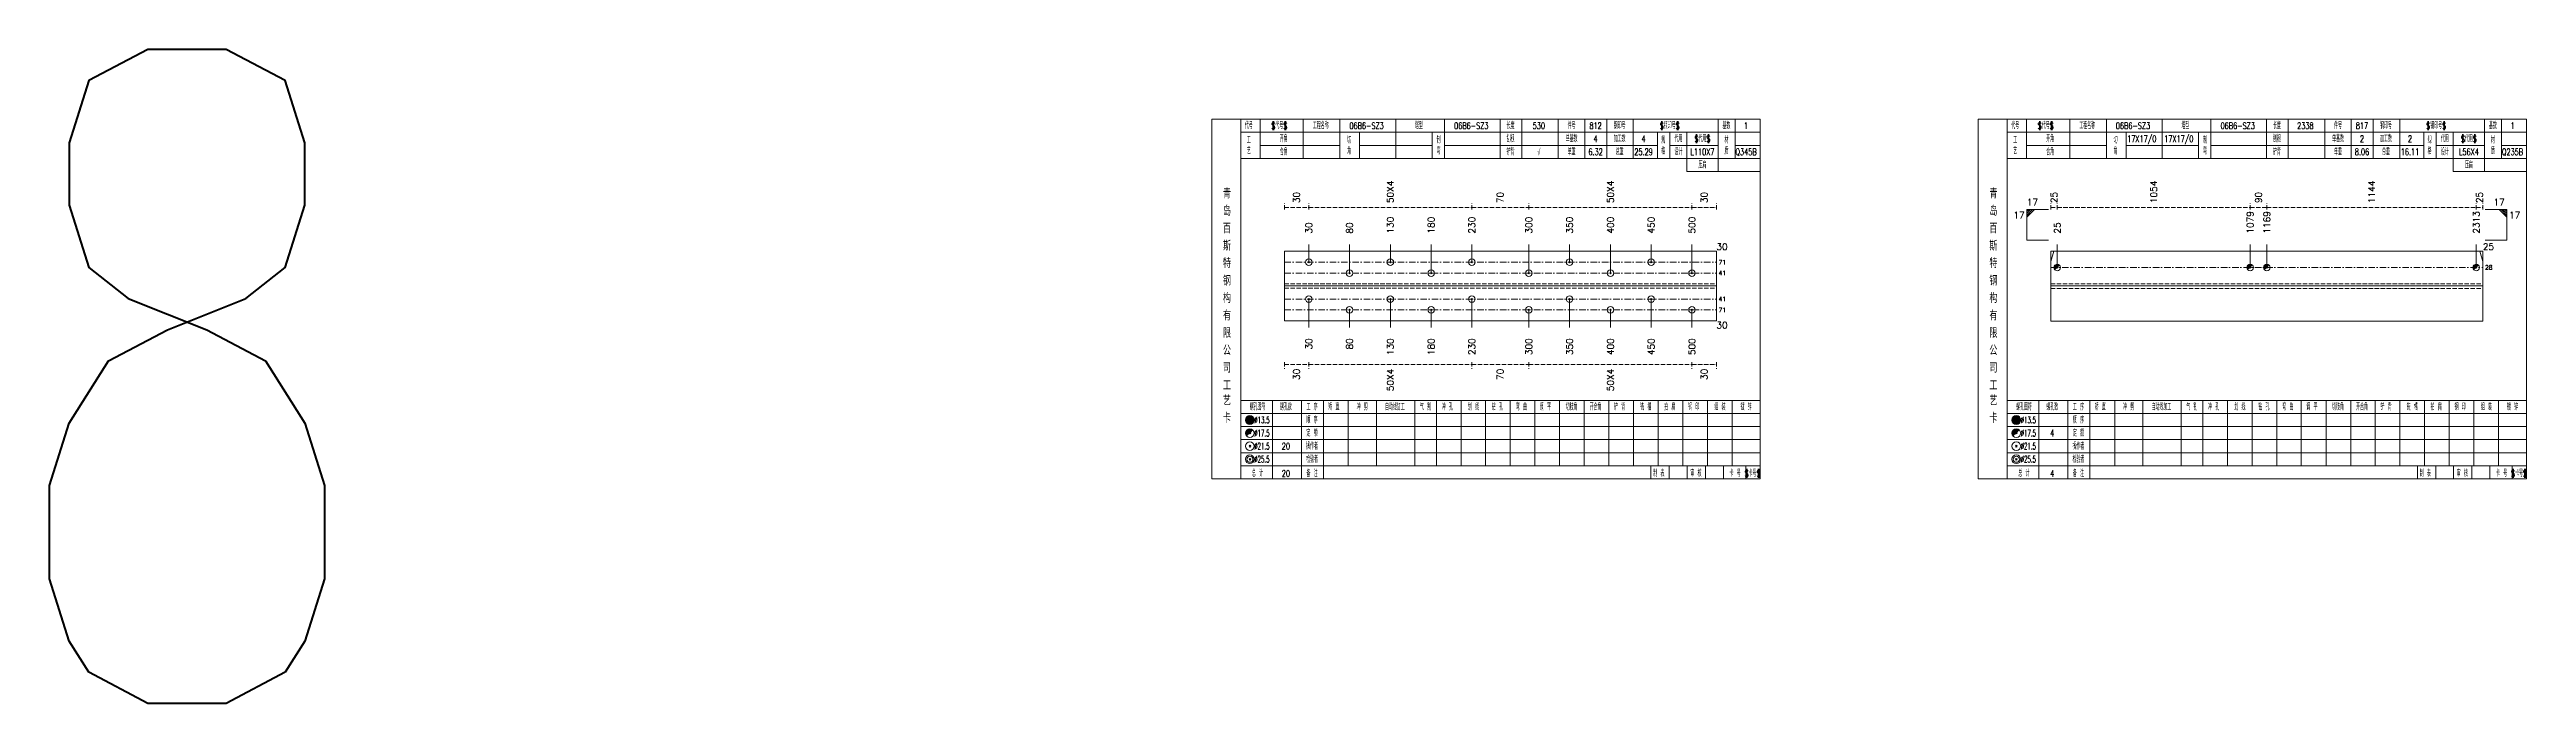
# Model space of a CAD drawing. Extents: x -533 to 8774, y 0 to 7979.
# Drawn here: x -533 to 603, y 1917 to 2217 of the extents above; entities that cross this region are included whole.
import ezdxf
from ezdxf.enums import TextEntityAlignment as Align

# ---------------------------------------------------------------- set-up
doc = ezdxf.new("R2010")
doc.units = 0
doc.header["$MEASUREMENT"] = 0
doc.linetypes.add('一点画线', pattern=[5.2, 3, -1, 0.2, -1])
doc.linetypes.add('虚线', pattern=[2.75, 2, -0.75])
doc.layers.get('0').update_dxf_attribs({"linetype": 'CONTINUOUS', "lineweight": 25})
for name, color, linetype, lineweight in [('1', 7, 'CONTINUOUS', 25), ('4', 7, 'CONTINUOUS', 25), ('5', 7, 'CONTINUOUS', 25)]:
    doc.layers.add(name, color=color, linetype=linetype, lineweight=lineweight)
doc.styles.get("Standard").update_dxf_attribs({"font": 'simplex.shx', "width": 0.7, "height": 3, "bigfont": 'gbhzfs.shx'})

# ---------------------------------------------------------------- blocks, each defined once
blk = doc.blocks.new('孔17.5')
at = {"layer": '5', "color": 7, "linetype": 'Continuous', "lineweight": 0}
for p, q in [((-0.2, -0.2), (0.2, 0.2)), ((-0.2, 0.2), (0.2, -0.2))]:
    blk.add_line(p, q, dxfattribs=at)
at = {"layer": '5', "color": 7, "linetype": 'Continuous', "lineweight": 13}
blk.add_circle((0, 0), 1, dxfattribs=at)
for radius in [0.9, 0.8, 0.7, 0.6, 0.5, 0.4, 0.3, 0.2, 0.1]:
    blk.add_arc((0, 0), radius, 45, 225, dxfattribs=at)
blk = doc.blocks.new('孔21.5')
at = {"layer": '5', "color": 7, "linetype": 'Continuous', "lineweight": 13}
for p, q in [((-0.2, -0.2), (0.2, 0.2)), ((0.2, -0.2), (-0.2, 0.2))]:
    blk.add_line(p, q, dxfattribs=at)
blk.add_circle((0, 0), 1, dxfattribs=at)

msp = doc.modelspace()

# ---------------------------------------------------------------- linework, layer by layer
at = {"color": 8, "linetype": '虚线', "lineweight": 9}
for p, q in [((33.3, 2143.9), (33.3, 2146.9)), ((44.5, 2143.9), (44.5, 2146.9)), ((44.5, 2143.9), (44.5, 2146.9)), ((119.3, 2143.9), (119.3, 2146.9)), ((119.3, 2143.9), (119.3, 2146.9)), ((145.4, 2143.9), (145.4, 2146.9)), ((145.4, 2143.9), (145.4, 2146.9)), ((220.2, 2143.9), (220.2, 2146.9)), ((220.2, 2143.9), (220.2, 2146.9)), ((231.4, 2143.9), (231.4, 2146.9)), ((384.7, 2143.9), (384.7, 2146.9)), ((387.7, 2143.9), (387.7, 2146.9)), ((387.7, 2143.9), (387.7, 2146.9)), ((476.1, 2143.9), (476.1, 2146.9)), ((476.1, 2143.9), (476.1, 2146.9)), ((483.8, 2143.9), (483.8, 2146.9)), ((483.8, 2143.9), (483.8, 2146.9)), ((579.8, 2143.9), (579.8, 2146.9)), ((579.8, 2143.9), (579.8, 2146.9)), ((582.8, 2143.9), (582.8, 2146.9)), ((33.3, 2144.9), (44.5, 2144.9)), ((44.5, 2144.9), (119.3, 2144.9)), ((119.3, 2144.9), (145.4, 2144.9)), ((145.4, 2144.9), (220.2, 2144.9)), ((220.2, 2144.9), (231.4, 2144.9)), ((384.7, 2144.9), (387.7, 2144.9)), ((387.7, 2144.9), (476.1, 2144.9)), ((476.1, 2144.9), (483.8, 2144.9)), ((483.8, 2144.9), (579.8, 2144.9)), ((579.8, 2144.9), (582.8, 2144.9)), ((33.3, 2073.9), (33.3, 2070.9)), ((33.3, 2072.9), (44.5, 2072.9)), ((44.5, 2073.9), (44.5, 2070.9)), ((44.5, 2073.9), (44.5, 2070.9)), ((44.5, 2072.9), (119.3, 2072.9)), ((119.3, 2073.9), (119.3, 2070.9)), ((119.3, 2073.9), (119.3, 2070.9)), ((119.3, 2072.9), (145.4, 2072.9)), ((145.4, 2073.9), (145.4, 2070.9)), ((145.4, 2073.9), (145.4, 2070.9)), ((145.4, 2072.9), (220.2, 2072.9)), ((220.2, 2073.9), (220.2, 2070.9)), ((220.2, 2073.9), (220.2, 2070.9)), ((220.2, 2072.9), (231.4, 2072.9)), ((231.4, 2073.9), (231.4, 2070.9))]:
    msp.add_line(p, q, dxfattribs=at)
at = {"color": 7, "linetype": 'Continuous', "lineweight": 13}
for p, q in [((373.7, 2143.9), (383.7, 2143.9)), ((373.7, 2129.9), (373.7, 2143.9)), ((374.6, 2143.9), (373.7, 2143)), ((375.4, 2143.9), (373.7, 2142.1)), ((376.3, 2143.9), (373.7, 2141.2)), ((377.2, 2143.9), (373.7, 2140.4)), ((593.8, 2143.9), (583.8, 2143.9)), ((590.3, 2143.9), (593.8, 2140.4)), ((591.2, 2143.9), (593.8, 2141.2)), ((592, 2143.9), (593.8, 2142.1)), ((592.9, 2143.9), (593.8, 2143)), ((593.8, 2129.9), (593.8, 2143.9)), ((44.5, 2119.8), (44.5, 2127.9)), ((63.2, 2114.8), (63.2, 2127.9)), ((81.9, 2119.8), (81.9, 2127.9)), ((100.6, 2114.8), (100.6, 2127.9)), ((119.3, 2119.8), (119.3, 2127.9)), ((145.4, 2114.8), (145.4, 2127.9)), ((164.1, 2119.8), (164.1, 2127.9)), ((182.8, 2114.8), (182.8, 2127.9)), ((201.5, 2119.8), (201.5, 2127.9)), ((220.2, 2114.8), (220.2, 2127.9)), ((373.7, 2129.9), (383.7, 2129.9)), ((384.7, 2120.1), (386.1, 2124.9)), ((387.7, 2117.4), (387.7, 2127.9)), ((476.1, 2117.4), (476.1, 2127.9)), ((483.8, 2117.4), (483.8, 2127.9)), ((579.8, 2117.4), (579.8, 2127.9)), ((582.8, 2120.1), (581.4, 2124.9)), ((593.8, 2129.9), (583.8, 2129.9)), ((44.5, 2102.9), (44.5, 2089.9)), ((81.9, 2102.9), (81.9, 2089.9)), ((119.3, 2102.9), (119.3, 2089.9)), ((164.1, 2102.9), (164.1, 2089.9)), ((201.5, 2102.9), (201.5, 2089.9)), ((63.2, 2097.9), (63.2, 2089.9)), ((100.6, 2097.9), (100.6, 2089.9)), ((145.4, 2097.9), (145.4, 2089.9)), ((182.8, 2097.9), (182.8, 2089.9)), ((220.2, 2097.9), (220.2, 2089.9))]:
    msp.add_line(p, q, dxfattribs=at)
at = {"color": 7, "linetype": 'Continuous', "lineweight": 18}
for p, q in [((33.3, 2124.8), (33.3, 2092.9)), ((33.3, 2124.8), (231.4, 2124.8)), ((231.4, 2124.8), (231.4, 2092.9)), ((384.7, 2124.9), (384.7, 2092.8)), ((384.7, 2124.9), (582.8, 2124.9)), ((582.8, 2124.9), (582.8, 2092.8)), ((33.3, 2108.9), (231.4, 2108.9)), ((384.7, 2108.9), (582.8, 2108.9))]:
    msp.add_line(p, q, dxfattribs=at)
at = {"color": 3, "linetype": '一点画线', "lineweight": 13}
for p, q in [((33.3, 2119.8), (231.4, 2119.8)), ((33.3, 2114.8), (231.4, 2114.8)), ((384.7, 2117.4), (582.8, 2117.4)), ((33.3, 2102.9), (231.4, 2102.9)), ((33.3, 2097.9), (231.4, 2097.9))]:
    msp.add_line(p, q, dxfattribs=at)
at = {"color": 1, "linetype": '虚线', "lineweight": 18}
for p, q in [((33.3, 2109.8), (231.4, 2109.8)), ((33.3, 2107.9), (231.4, 2107.9)), ((384.7, 2109.9), (582.8, 2109.9)), ((384.7, 2107.8), (582.8, 2107.8))]:
    msp.add_line(p, q, dxfattribs=at)
at = {"layer": '1', "color": 7, "linetype": 'Continuous', "lineweight": 18}
for p, q in [((33.3, 2092.9), (231.4, 2092.9)), ((384.7, 2092.8), (582.8, 2092.8))]:
    msp.add_line(p, q, dxfattribs=at)
at = {"layer": '4', "color": 1, "linetype": 'Continuous', "lineweight": 18}
for p, q in [((13.3, 2020.4), (13.3, 2185.4)), ((22.2, 2167.4), (22.2, 2185.4)), ((42, 2167.4), (42, 2185.4)), ((58.8, 2167.4), (58.8, 2185.4)), ((84.4, 2167.4), (84.4, 2185.4)), ((106.7, 2167.4), (106.7, 2185.4)), ((132.2, 2167.4), (132.2, 2185.4)), ((142.2, 2167.4), (142.2, 2185.4)), ((158.9, 2167.4), (158.9, 2185.4)), ((171.1, 2167.4), (171.1, 2185.4)), ((181.1, 2167.4), (181.1, 2185.4)), ((193.3, 2167.4), (193.3, 2185.4)), ((232.2, 2161.4), (232.2, 2185.4)), ((240, 2167.4), (240, 2185.4)), ((364.7, 2020.4), (364.7, 2185.4)), ((373.6, 2167.4), (373.6, 2185.4)), ((393.4, 2167.4), (393.4, 2185.4)), ((410.2, 2167.4), (410.2, 2185.4)), ((435.8, 2167.4), (435.8, 2185.4)), ((458.1, 2167.4), (458.1, 2185.4)), ((483.6, 2167.4), (483.6, 2185.4)), ((493.6, 2167.4), (493.6, 2185.4)), ((510.3, 2167.4), (510.3, 2185.4)), ((522.5, 2167.4), (522.5, 2185.4)), ((532.5, 2167.4), (532.5, 2185.4)), ((544.7, 2167.4), (544.7, 2185.4)), ((583.6, 2161.4), (583.6, 2185.4)), ((591.4, 2167.4), (591.4, 2185.4)), ((13.3, 2179.4), (251.4, 2179.4)), ((22.2, 2173.4), (58.8, 2173.4)), ((67.8, 2167.4), (67.8, 2179.4)), ((67.8, 2173.4), (101.1, 2173.4)), ((101.1, 2167.4), (101.1, 2179.4)), ((106.7, 2173.4), (204.4, 2173.4)), ((204.4, 2167.4), (204.4, 2179.4)), ((210, 2167.4), (210, 2179.4)), ((210, 2173.4), (232.2, 2173.4)), ((217.8, 2161.4), (217.8, 2179.4)), ((240, 2173.4), (251.4, 2173.4)), ((364.7, 2179.4), (602.8, 2179.4)), ((373.6, 2173.4), (410.2, 2173.4)), ((419.2, 2167.4), (419.2, 2179.4)), ((419.2, 2173.4), (452.5, 2173.4)), ((452.5, 2167.4), (452.5, 2179.4)), ((458.1, 2173.4), (555.8, 2173.4)), ((555.8, 2167.4), (555.8, 2179.4)), ((561.4, 2167.4), (561.4, 2179.4)), ((561.4, 2173.4), (583.6, 2173.4)), ((569.2, 2161.4), (569.2, 2179.4)), ((591.4, 2173.4), (602.8, 2173.4)), ((13.3, 2167.4), (251.4, 2167.4)), ((217.8, 2161.4), (251.4, 2161.4)), ((364.7, 2167.4), (602.8, 2167.4)), ((569.2, 2161.4), (602.8, 2161.4)), ((13.3, 2056.4), (251.4, 2056.4)), ((27.8, 2020.4), (27.8, 2056.4)), ((41.1, 2020.4), (41.1, 2056.4)), ((51.2, 2020.4), (51.2, 2056.4)), ((62.6, 2026.4), (62.6, 2056.4)), ((75.5, 2026.4), (75.5, 2056.4)), ((93.1, 2026.4), (93.1, 2056.4)), ((103, 2026.4), (103, 2056.4)), ((114.3, 2026.4), (114.3, 2056.4)), ((125.6, 2026.4), (125.6, 2056.4)), ((136.9, 2026.4), (136.9, 2056.4)), ((148.1, 2026.4), (148.1, 2056.4)), ((159.5, 2026.4), (159.5, 2056.4)), ((170.8, 2026.4), (170.8, 2056.4)), ((182.1, 2026.4), (182.1, 2056.4)), ((193.4, 2026.4), (193.4, 2056.4)), ((204.7, 2026.4), (204.7, 2056.4)), ((216, 2026.4), (216, 2056.4)), ((227.3, 2026.4), (227.3, 2056.4)), ((238.6, 2026.4), (238.6, 2056.4)), ((364.7, 2056.4), (602.8, 2056.4)), ((379.2, 2020.4), (379.2, 2056.4)), ((392.5, 2020.4), (392.5, 2056.4)), ((402.6, 2020.4), (402.6, 2056.4)), ((414, 2026.4), (414, 2056.4)), ((426.9, 2026.4), (426.9, 2056.4)), ((444.5, 2026.4), (444.5, 2056.4)), ((454.4, 2026.4), (454.4, 2056.4)), ((465.7, 2026.4), (465.7, 2056.4)), ((477, 2026.4), (477, 2056.4)), ((488.3, 2026.4), (488.3, 2056.4)), ((499.5, 2026.4), (499.5, 2056.4)), ((510.9, 2026.4), (510.9, 2056.4)), ((522.2, 2026.4), (522.2, 2056.4)), ((533.5, 2026.4), (533.5, 2056.4)), ((544.8, 2026.4), (544.8, 2056.4)), ((556.1, 2026.4), (556.1, 2056.4)), ((567.4, 2026.4), (567.4, 2056.4)), ((578.7, 2026.4), (578.7, 2056.4)), ((590, 2026.4), (590, 2056.4)), ((13.3, 2050.4), (251.4, 2050.4)), ((13.3, 2044.4), (251.4, 2044.4)), ((364.7, 2050.4), (602.8, 2050.4)), ((364.7, 2044.4), (602.8, 2044.4)), ((13.3, 2038.4), (251.4, 2038.4)), ((364.7, 2038.4), (602.8, 2038.4)), ((13.3, 2032.4), (251.4, 2032.4)), ((13.3, 2026.4), (251.4, 2026.4)), ((201.4, 2020.4), (201.4, 2026.4)), ((209.8, 2020.4), (209.8, 2026.4)), ((218, 2020.4), (218, 2026.4)), ((226.4, 2020.4), (226.4, 2026.4)), ((234.6, 2020.4), (234.6, 2026.4)), ((244.9, 2020.4), (244.9, 2026.4)), ((364.7, 2032.4), (602.8, 2032.4)), ((364.7, 2026.4), (602.8, 2026.4)), ((552.8, 2020.4), (552.8, 2026.4)), ((561.2, 2020.4), (561.2, 2026.4)), ((569.4, 2020.4), (569.4, 2026.4)), ((577.8, 2020.4), (577.8, 2026.4)), ((586, 2020.4), (586, 2026.4)), ((596.3, 2020.4), (596.3, 2026.4))]:
    msp.add_line(p, q, dxfattribs=at)
at = {"layer": '4', "color": 7, "linetype": 'Continuous', "lineweight": 13}
for p, q in [((17.3, 2047.2), (17.7, 2047.6)), ((17.7, 2047.2), (17.3, 2047.6)), ((368.7, 2047.2), (369.1, 2047.6)), ((369.1, 2047.2), (368.7, 2047.6)), ((17.1, 2035), (17.9, 2035.8)), ((17.9, 2035), (17.1, 2035.8)), ((368.5, 2035), (369.3, 2035.8)), ((369.3, 2035), (368.5, 2035.8)), ((17.1, 2029), (17.9, 2029.8)), ((17.9, 2029), (17.1, 2029.8)), ((368.5, 2029), (369.3, 2029.8)), ((369.3, 2029), (368.5, 2029.8))]:
    msp.add_line(p, q, dxfattribs=at)
at = {"layer": '4', "color": 7, "linetype": 'Continuous', "lineweight": 0}
for p, q in [((17.1, 2041), (17.9, 2041.8)), ((17.1, 2041.8), (17.9, 2041)), ((368.5, 2041), (369.3, 2041.8)), ((368.5, 2041.8), (369.3, 2041))]:
    msp.add_line(p, q, dxfattribs=at)
at = {"layer": '4', "color": 1, "linetype": 'Continuous', "lineweight": 18}
for points in [[(0, 2185.4), (0, 2020.4), (251.4, 2020.4), (251.4, 2185.4)], [(351.4, 2185.4), (351.4, 2020.4), (602.8, 2020.4), (602.8, 2185.4)]]:
    msp.add_lwpolyline(points, close=True, dxfattribs=at)
at = {"layer": '4', "color": 7, "linetype": 'Continuous', "lineweight": 13}
for centre, radius in [((17.5, 2047.4), 2), ((17.5, 2047.4), 1.8), ((17.5, 2047.4), 1.6), ((17.5, 2047.4), 1.4), ((17.5, 2047.4), 1.2), ((17.5, 2047.4), 1), ((17.5, 2047.4), 0.8), ((17.5, 2047.4), 0.6), ((17.5, 2047.4), 0.4), ((17.5, 2047.4), 0.2), ((368.9, 2047.4), 2), ((368.9, 2047.4), 1.8), ((368.9, 2047.4), 1.6), ((368.9, 2047.4), 1.4), ((368.9, 2047.4), 1.2), ((368.9, 2047.4), 1), ((368.9, 2047.4), 0.8), ((368.9, 2047.4), 0.6), ((368.9, 2047.4), 0.4), ((368.9, 2047.4), 0.2), ((17.5, 2041.4), 2), ((17.5, 2035.4), 2), ((368.9, 2041.4), 2), ((368.9, 2035.4), 2), ((17.5, 2029.4), 2), ((17.5, 2029.4), 1.4), ((368.9, 2029.4), 2), ((368.9, 2029.4), 1.4)]:
    msp.add_circle(centre, radius, dxfattribs=at)
for centre, radius in [((17.5, 2041.4), 1.8), ((17.5, 2041.4), 1.6), ((17.5, 2041.4), 1.4), ((17.5, 2041.4), 1.2), ((17.5, 2041.4), 1), ((17.5, 2041.4), 0.8), ((17.5, 2041.4), 0.6), ((17.5, 2041.4), 0.4), ((17.5, 2041.4), 0.2), ((368.9, 2041.4), 1.8), ((368.9, 2041.4), 1.6), ((368.9, 2041.4), 1.4), ((368.9, 2041.4), 1.2), ((368.9, 2041.4), 1), ((368.9, 2041.4), 0.8), ((368.9, 2041.4), 0.6), ((368.9, 2041.4), 0.4), ((368.9, 2041.4), 0.2)]:
    msp.add_arc(centre, radius, 45, 225, dxfattribs=at)

# ---------------------------------------------------------------- block references
at = {"color": 7, "linetype": 'Continuous', "lineweight": 13, "xscale": 1.5, "yscale": 1.5, "zscale": 1.5}
for name, p in [('孔21.5', (44.5, 2119.8)), ('孔21.5', (63.2, 2114.8)), ('孔21.5', (81.9, 2119.8)), ('孔21.5', (100.6, 2114.8)), ('孔21.5', (119.3, 2119.8)), ('孔21.5', (145.4, 2114.8)), ('孔21.5', (164.1, 2119.8)), ('孔21.5', (182.8, 2114.8)), ('孔21.5', (201.5, 2119.8)), ('孔21.5', (220.2, 2114.8)), ('孔17.5', (387.7, 2117.4)), ('孔17.5', (476.1, 2117.4)), ('孔17.5', (483.8, 2117.4)), ('孔17.5', (579.8, 2117.4))]:
    msp.add_blockref(name, p, dxfattribs=at)
at = {"layer": '1', "color": 7, "linetype": 'Continuous', "lineweight": 13, "xscale": 1.5, "yscale": 1.5, "zscale": 1.5}
for p in [(44.5, 2102.9), (81.9, 2102.9), (119.3, 2102.9), (164.1, 2102.9), (201.5, 2102.9), (63.2, 2097.9), (100.6, 2097.9), (145.4, 2097.9), (182.8, 2097.9), (220.2, 2097.9)]:
    msp.add_blockref('孔21.5', p, dxfattribs=at)

# ---------------------------------------------------------------- texts
at = {"color": 8, "linetype": 'Continuous', "lineweight": 9}
for s, p in [('30', (38.9, 2146.9)), ('50X4', (81.9, 2146.9)), ('70', (132.3, 2146.9)), ('50X4', (182.8, 2146.9)), ('30', (225.8, 2146.9)), ('25', (386.2, 2146.9)), ('1054', (431.9, 2146.9)), ('90', (479.9, 2146.9)), ('1144', (531.8, 2146.9)), ('25', (581.3, 2146.9))]:
    msp.add_text(s, height=3, rotation=90, dxfattribs=at).set_placement(p, align=Align.MIDDLE_LEFT)
at = {"color": 7, "linetype": 'Continuous', "lineweight": 13}
msp.add_text('17', height=3, dxfattribs=at).set_placement((373.7, 2144.9), align=Align.BOTTOM_LEFT)
msp.add_text('17', height=3, dxfattribs=at).set_placement((592.8, 2144.9), align=Align.BOTTOM_RIGHT)
for s, p in [('30', (44.5, 2132.9)), ('80', (63.2, 2132.9)), ('130', (81.9, 2132.9)), ('180', (100.6, 2132.9)), ('230', (119.3, 2132.9)), ('300', (145.4, 2132.9)), ('350', (164.1, 2132.9)), ('400', (182.8, 2132.9)), ('450', (201.5, 2132.9)), ('500', (220.2, 2132.9)), ('25', (387.7, 2132.9)), ('1079', (476.1, 2132.9)), ('1169', (483.8, 2132.9)), ('2313', (579.8, 2132.9))]:
    msp.add_text(s, height=3, rotation=90, dxfattribs=at).set_placement(p, align=Align.MIDDLE_LEFT)
msp.add_text('17', height=3, dxfattribs=at).set_placement((372.7, 2142.9), align=Align.TOP_RIGHT)
msp.add_text('17', height=3, dxfattribs=at).set_placement((594.8, 2142.9), align=Align.TOP_LEFT)
for s, height, p in [('30', 3, (231.4, 2126.9)), ('25', 3, (582.8, 2126.9)), ('71', 2, (232.4, 2119.8)), ('41', 2, (232.4, 2114.8)), ('28', 2, (583.8, 2117.4)), ('41', 2, (232.4, 2102.9)), ('71', 2, (232.4, 2097.9))]:
    msp.add_text(s, height=height, dxfattribs=at).set_placement(p, align=Align.MIDDLE_LEFT)
at = {"color": 8, "linetype": 'Continuous', "lineweight": 9}
for s, p in [('30', (38.9, 2070.9)), ('50X4', (81.9, 2070.9)), ('70', (132.3, 2070.9)), ('50X4', (182.8, 2070.9)), ('30', (225.8, 2070.9))]:
    msp.add_text(s, height=3, rotation=90, dxfattribs=at).set_placement(p, align=Align.MIDDLE_RIGHT)
at = {"color": 0, "linetype": 'Continuous', "insert": (-559.8, 2217.4), "char_height": 300, "width": 15280.334, "attachment_point": 1}
msp.add_mtext('8', dxfattribs=at)
at = {"layer": '1', "color": 7, "linetype": 'Continuous', "lineweight": 13}
msp.add_text('30', height=3, dxfattribs=at).set_placement((231.4, 2090.9), align=Align.MIDDLE_LEFT)
for s, p in [('30', (44.5, 2084.9)), ('80', (63.2, 2084.9)), ('130', (81.9, 2084.9)), ('180', (100.6, 2084.9)), ('230', (119.3, 2084.9)), ('300', (145.4, 2084.9)), ('350', (164.1, 2084.9)), ('400', (182.8, 2084.9)), ('450', (201.5, 2084.9)), ('500', (220.2, 2084.9))]:
    msp.add_text(s, height=3, rotation=90, dxfattribs=at).set_placement(p, align=Align.MIDDLE_RIGHT)
at = {"layer": '4', "color": 1, "linetype": 'Continuous', "lineweight": 13}
for s, height, width, p in [('代号', 3, 0.6, (17, 2182.4)), ('$代号$', 3, 0.6, (31, 2182.4)), ('工程名称', 3, 0.6, (50, 2182.4)), ('06B6-SZ3', 3, 0.6, (71, 2182.4)), ('塔型', 3, 0.6, (95, 2182.4)), ('06B6-SZ3', 3, 0.6, (119, 2182.4)), ('长度', 3, 0.6, (137, 2182.4)), ('530', 3, 0.6, (150, 2182.4)), ('件号', 3, 0.6, (165, 2182.4)), ('812', 3, 0.6, (176, 2182.4)), ('钢印号', 3, 0.6, (187, 2182.4)), ('$钢印号$', 3, 0.6, (210, 2182.4)), ('基数', 3, 0.6, (236, 2182.4)), ('1', 3, 0.6, (245, 2182.4)), ('代号', 3, 0.6, (368.4, 2182.4)), ('$代号$', 3, 0.6, (382.4, 2182.4)), ('工程名称', 3, 0.6, (401.4, 2182.4)), ('06B6-SZ3', 3, 0.6, (422.4, 2182.4)), ('塔型', 3, 0.6, (446.4, 2182.4)), ('06B6-SZ3', 3, 0.6, (470.4, 2182.4)), ('长度', 3, 0.6, (488.4, 2182.4)), ('2338', 3, 0.6, (501.4, 2182.4)), ('件号', 3, 0.6, (516.4, 2182.4)), ('817', 3, 0.6, (527.4, 2182.4)), ('钢印号', 3, 0.6, (538.4, 2182.4)), ('$钢印号$', 3, 0.6, (561.4, 2182.4)), ('基数', 3, 0.6, (587.4, 2182.4)), ('1', 3, 0.6, (596.4, 2182.4)), ('工', 3, 0.6, (17, 2175.8)), ('艺', 3, 0.6, (17, 2170.8)), ('开角', 3, 0.6, (33, 2176.4)), ('合角', 3, 0.6, (33, 2170.4)), ('切', 3, 0.6, (63, 2175.8)), ('角', 3, 0.6, (63, 2170.8)), ('制', 3, 0.6, (104, 2175.8)), ('弯', 3, 0.6, (104, 2170.8)), ('刨根', 3, 0.6, (137, 2176.4)), ('铲背', 3, 0.6, (137, 2170.4)), ('√', 3, 0.6, (150, 2170.4)), ('单基数', 3, 0.6, (165, 2176.4)), ('单重', 3, 0.6, (165, 2170.4)), ('6.32', 3, 0.6, (176, 2170.4)), ('4', 3, 0.6, (176, 2176.4)), ('加工数', 3, 0.6, (187, 2176.4)), ('总重', 3, 0.6, (187, 2170.4)), ('25.29', 3, 0.6, (198, 2170.4)), ('4', 3, 0.6, (198, 2176.4)), ('规', 3, 0.6, (207, 2175.8)), ('格', 3, 0.6, (207, 2170.8)), ('代用', 3, 0.6, (214, 2176.4)), ('设计', 3, 0.6, (214, 2170.4)), ('L110X7', 3, 0.6, (225, 2170.4)), ('$代用$', 3, 0.6, (225, 2176.4)), ('材', 3, 0.6, (236, 2175.8)), ('质', 3, 0.6, (236, 2170.8)), ('Q345B', 3, 0.6, (245, 2170.4)), ('工', 3, 0.6, (368.4, 2175.8)), ('艺', 3, 0.6, (368.4, 2170.8)), ('开角', 3, 0.6, (384.4, 2176.4)), ('合角', 3, 0.6, (384.4, 2170.4)), ('切', 3, 0.6, (414.4, 2175.8)), ('角', 3, 0.6, (414.4, 2170.8)), ('17X17/0', 3, 0.6, (426.4, 2176.4)), ('17X17/0', 3, 0.6, (443.4, 2176.4)), ('制', 3, 0.6, (455.4, 2175.8)), ('弯', 3, 0.6, (455.4, 2170.8)), ('刨根', 3, 0.6, (488.4, 2176.4)), ('铲背', 3, 0.6, (488.4, 2170.4)), ('单基数', 3, 0.6, (516.4, 2176.4)), ('单重', 3, 0.6, (516.4, 2170.4)), ('8.06', 3, 0.6, (527.4, 2170.4)), ('2', 3, 0.6, (527.4, 2176.4)), ('加工数', 3, 0.6, (538.4, 2176.4)), ('总重', 3, 0.6, (538.4, 2170.4)), ('16.11', 3, 0.6, (549.4, 2170.4)), ('2', 3, 0.6, (549.4, 2176.4)), ('规', 3, 0.6, (558.4, 2175.8)), ('格', 3, 0.6, (558.4, 2170.8)), ('代用', 3, 0.6, (565.4, 2176.4)), ('设计', 3, 0.6, (565.4, 2170.4)), ('L56X4', 3, 0.6, (576.4, 2170.4)), ('$代用$', 3, 0.6, (576.4, 2176.4)), ('材', 3, 0.6, (587.4, 2175.8)), ('质', 3, 0.6, (587.4, 2170.8)), ('Q235B', 3, 0.6, (596.4, 2170.4)), ('压扁', 3, 0.6, (225, 2164.4)), ('压扁', 3, 0.6, (576.4, 2164.4)), ('青', 4.6, 0.8, (7, 2151.4)), ('青', 4.6, 0.8, (358.4, 2151.4)), ('百', 4.6, 0.8, (7, 2135.4)), ('岛', 4.6, 0.8, (7, 2143.4)), ('百', 4.6, 0.8, (358.4, 2135.4)), ('岛', 4.6, 0.8, (358.4, 2143.4)), ('斯', 4.6, 0.8, (7, 2127.4)), ('斯', 4.6, 0.8, (358.4, 2127.4)), ('特', 4.6, 0.8, (7, 2119.4)), ('钢', 4.6, 0.8, (7, 2111.4)), ('特', 4.6, 0.8, (358.4, 2119.4)), ('钢', 4.6, 0.8, (358.4, 2111.4)), ('构', 4.6, 0.8, (7, 2103.4)), ('构', 4.6, 0.8, (358.4, 2103.4)), ('有', 4.6, 0.8, (7, 2095.4)), ('限', 4.6, 0.8, (7, 2087.4)), ('有', 4.6, 0.8, (358.4, 2095.4)), ('限', 4.6, 0.8, (358.4, 2087.4)), ('公', 4.6, 0.8, (7, 2079.4)), ('公', 4.6, 0.8, (358.4, 2079.4)), ('司', 4.6, 0.8, (7, 2071.4)), ('司', 4.6, 0.8, (358.4, 2071.4)), ('工', 4.6, 0.8, (7, 2063.4)), ('艺', 4.6, 0.8, (7, 2056.4)), ('工', 4.6, 0.8, (358.4, 2063.4)), ('艺', 4.6, 0.8, (358.4, 2056.4)), ('卡', 4.6, 0.8, (7, 2048.4)), ('螺孔图符', 3, 0.6, (21, 2053.4)), ('%%C13.5', 3, 0.5, (23, 2047.4)), ('螺孔数', 3, 0.6, (34, 2053.4)), ('顺 序', 3, 0.6, (46, 2047.4)), ('工 序', 3, 0.6, (46, 2053.4)), ('矫 直', 3, 0.6, (56, 2053.4)), ('冲 剪', 3, 0.6, (69, 2053.4)), ('自动线加工', 3, 0.6, (84, 2053.4)), ('气 割', 3, 0.6, (98, 2053.4)), ('冲 孔', 3, 0.6, (108, 2053.4)), ('划 线', 3, 0.6, (120, 2053.4)), ('钻 孔', 3, 0.6, (131, 2053.4)), ('弯 曲', 3, 0.6, (142, 2053.4)), ('调 平', 3, 0.6, (153, 2053.4)), ('切肢角', 3, 0.6, (165, 2053.4)), ('开合角', 3, 0.6, (176, 2053.4)), ('铲 背', 3, 0.6, (187, 2053.4)), ('铣 槽', 3, 0.6, (199, 2053.4)), ('拍 扁', 3, 0.6, (210, 2053.4)), ('钢 印', 3, 0.6, (221, 2053.4)), ('组 装', 3, 0.6, (233, 2053.4)), ('镀 锌', 3, 0.6, (245, 2053.4)), ('卡', 4.6, 0.8, (358.4, 2048.4)), ('螺孔图符', 3, 0.6, (372.4, 2053.4)), ('%%C13.5', 3, 0.5, (374.4, 2047.4)), ('螺孔数', 3, 0.6, (385.4, 2053.4)), ('顺 序', 3, 0.6, (397.4, 2047.4)), ('工 序', 3, 0.6, (397.4, 2053.4)), ('矫 直', 3, 0.6, (407.4, 2053.4)), ('冲 剪', 3, 0.6, (420.4, 2053.4)), ('自动线加工', 3, 0.6, (435.4, 2053.4)), ('气 割', 3, 0.6, (449.4, 2053.4)), ('冲 孔', 3, 0.6, (459.4, 2053.4)), ('划 线', 3, 0.6, (471.4, 2053.4)), ('钻 孔', 3, 0.6, (482.4, 2053.4)), ('弯 曲', 3, 0.6, (493.4, 2053.4)), ('调 平', 3, 0.6, (504.4, 2053.4)), ('切肢角', 3, 0.6, (516.4, 2053.4)), ('开合角', 3, 0.6, (527.4, 2053.4)), ('铲 背', 3, 0.6, (538.4, 2053.4)), ('铣 槽', 3, 0.6, (550.4, 2053.4)), ('拍 扁', 3, 0.6, (561.4, 2053.4)), ('钢 印', 3, 0.6, (572.4, 2053.4)), ('组 装', 3, 0.6, (584.4, 2053.4)), ('镀 锌', 3, 0.6, (596.4, 2053.4)), ('%%C17.5', 3, 0.5, (23, 2041.4)), ('%%C21.5', 3, 0.5, (23, 2035.4)), ('20', 3.2, 0.6, (34, 2035.4)), ('定 额', 3, 0.6, (46, 2041.4)), ('操作者', 3, 0.6, (46, 2035.4)), ('%%C17.5', 3, 0.5, (374.4, 2041.4)), ('%%C21.5', 3, 0.5, (374.4, 2035.4)), ('4', 3.2, 0.6, (385.4, 2041.4)), ('定 额', 3, 0.6, (397.4, 2041.4)), ('操作者', 3, 0.6, (397.4, 2035.4)), ('总 计', 3, 0.6, (21, 2022.9)), ('%%C25.5', 3, 0.5, (23, 2029.4)), ('20', 3, 0.6, (34, 2022.9)), ('检验者', 3, 0.6, (46, 2029.4)), ('备 注', 3, 0.6, (46, 2022.9)), ('制 表', 3, 0.6, (205, 2022.9)), ('审 核', 3, 0.6, (222, 2022.9)), ('卡 号', 3, 0.6, (240, 2022.9)), ('$卡号$', 3, 0.6, (248, 2022.9)), ('总 计', 3, 0.6, (372.4, 2022.9)), ('%%C25.5', 3, 0.5, (374.4, 2029.4)), ('4', 3, 0.6, (385.4, 2022.9)), ('检验者', 3, 0.6, (397.4, 2029.4)), ('备 注', 3, 0.6, (397.4, 2022.9)), ('制 表', 3, 0.6, (556.4, 2022.9)), ('审 核', 3, 0.6, (573.4, 2022.9)), ('卡 号', 3, 0.6, (591.4, 2022.9)), ('$卡号$', 3, 0.6, (599.4, 2022.9))]:
    msp.add_text(s, height=height, dxfattribs=dict(at, width=width)).set_placement(p, align=Align.MIDDLE_CENTER)

doc.saveas('drawing.dxf')
